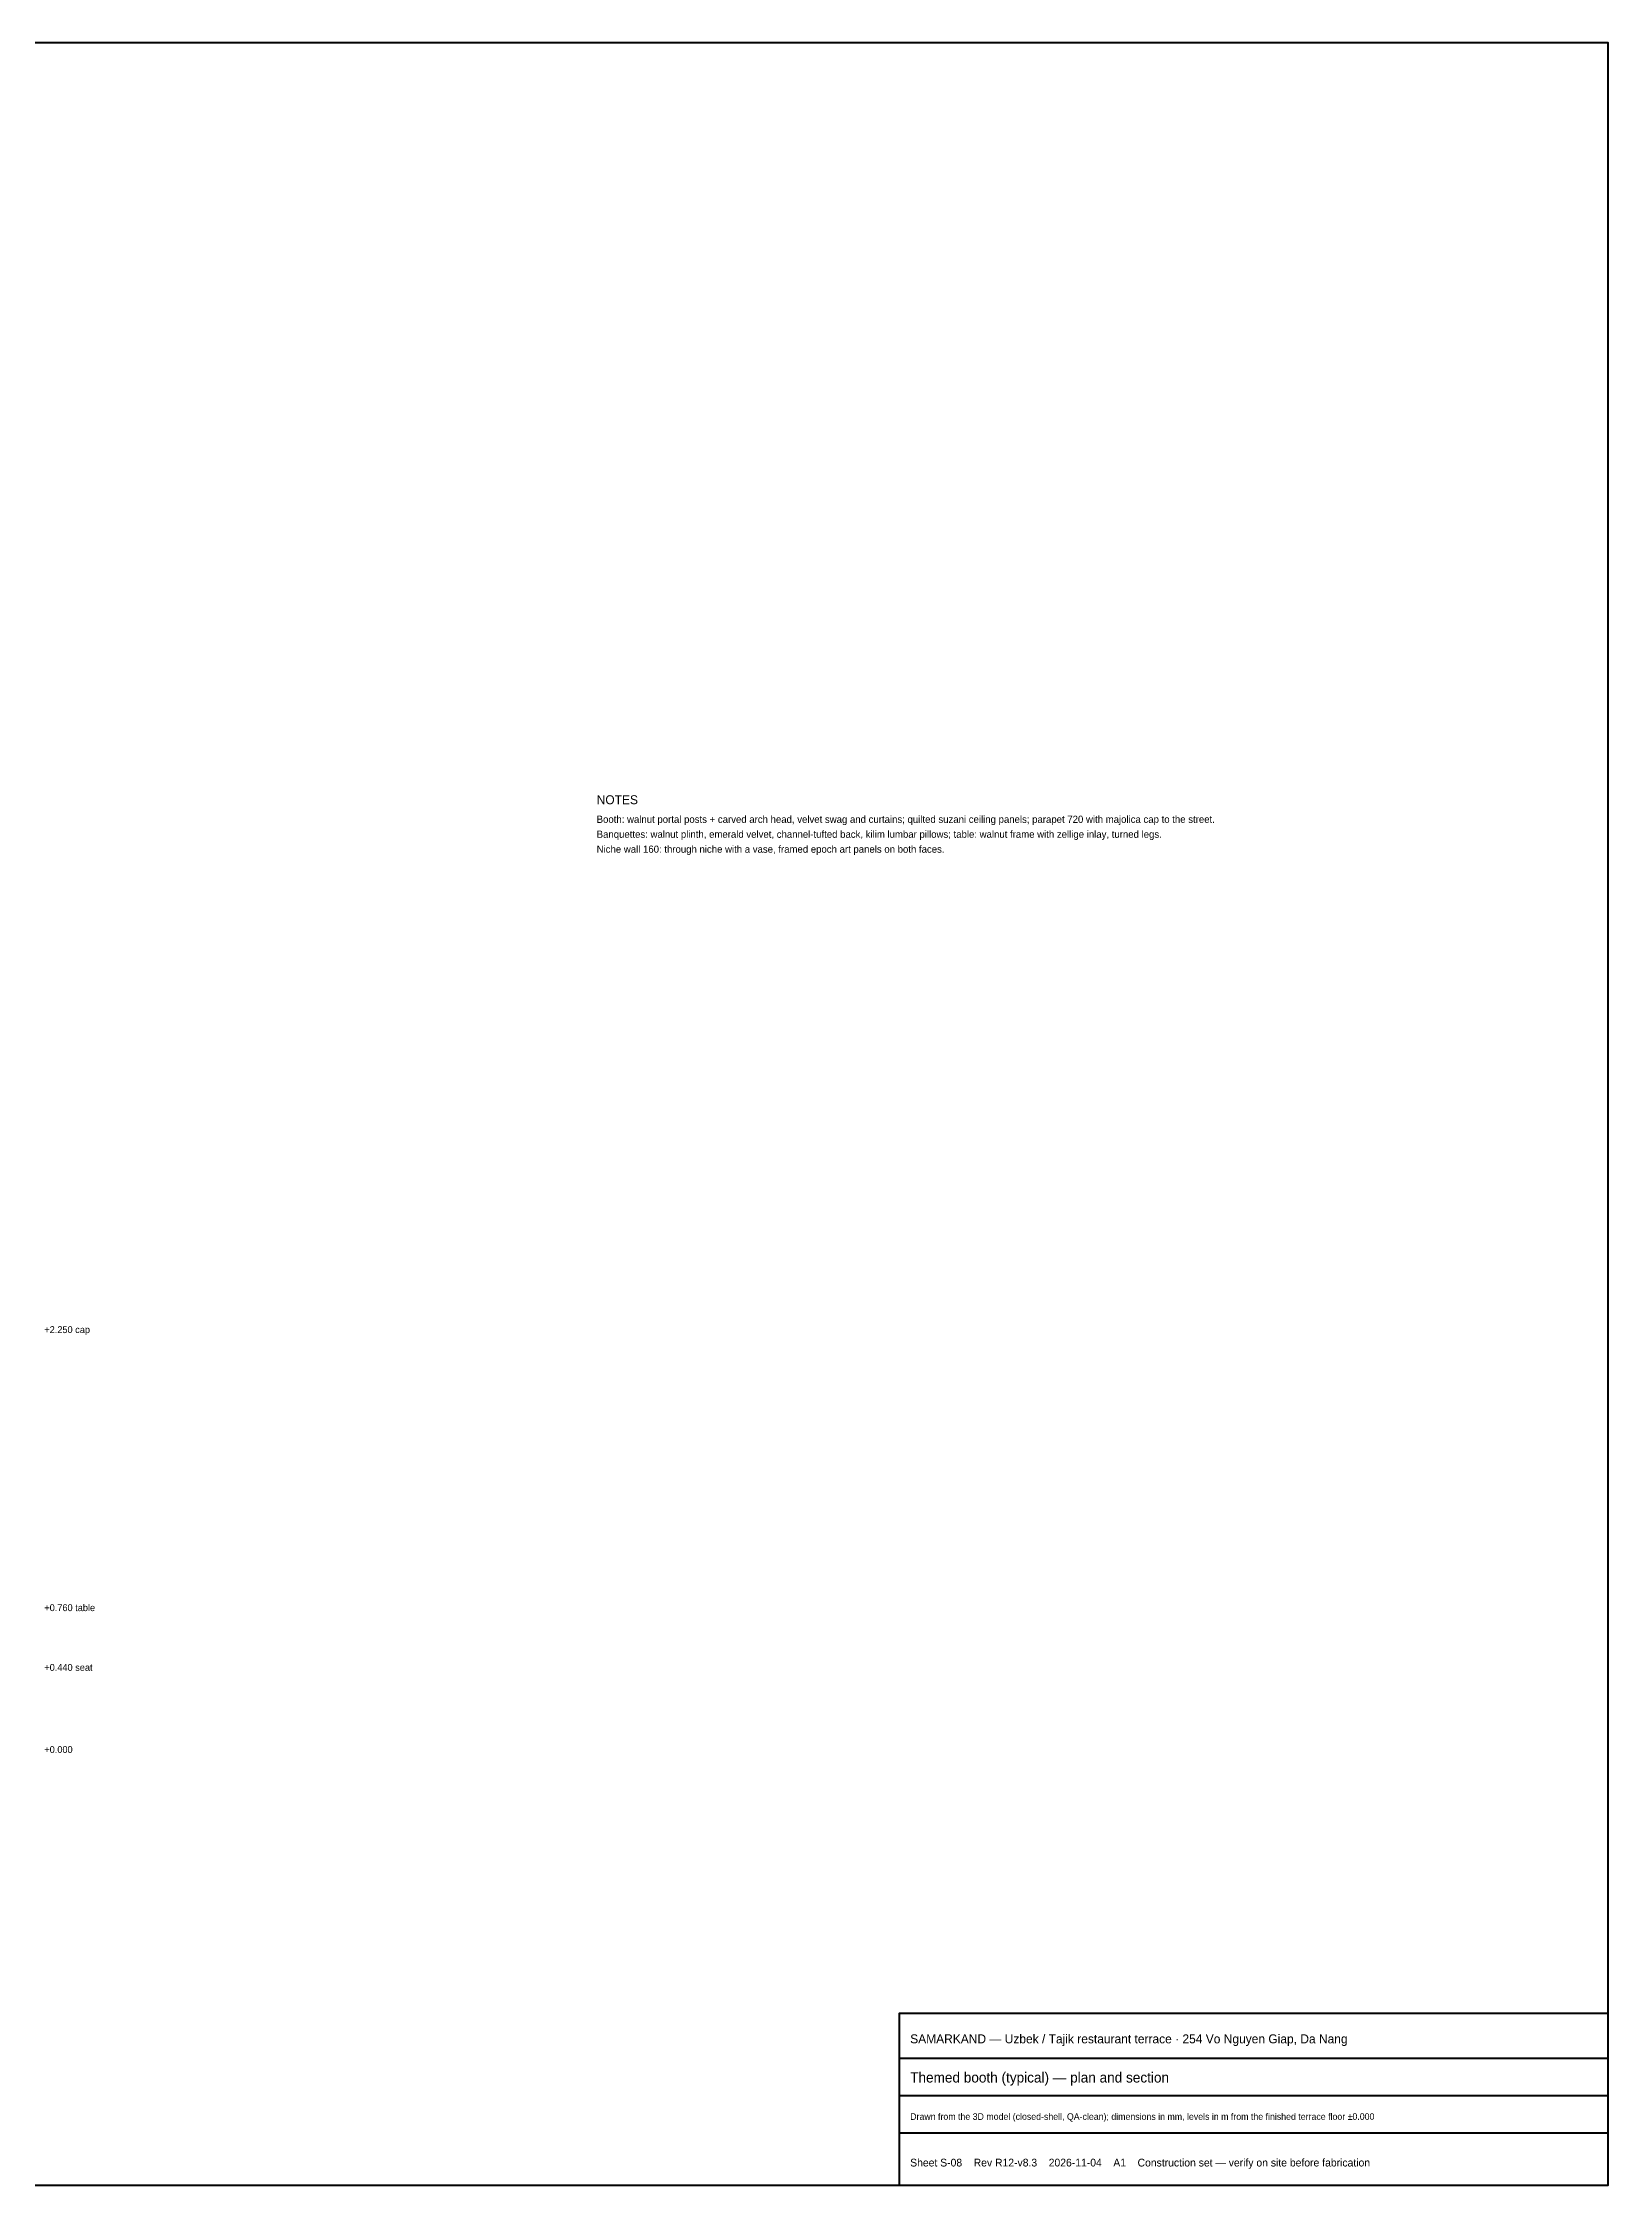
# Model space of a CAD drawing. Header units: metres. Extents: x 10 to 831, y 10 to 584.
# Drawn here: x 412 to 831, y 10 to 584 of the extents above; entities that cross this region are included whole.
import ezdxf

# ---------------------------------------------------------------- set-up
doc = ezdxf.new("R2010")
doc.units = ezdxf.units.M
for name, color, linetype, lineweight in [('DIM', 1, 'Continuous', 13), ('FRAME', 7, 'Continuous', 50), ('TXT', 7, 'Continuous', 18)]:
    doc.layers.add(name, color=color, linetype=linetype, lineweight=lineweight)

msp = doc.modelspace()

# ---------------------------------------------------------------- linework, layer by layer
at = {"layer": 'FRAME'}
for p, q in [((641, 44), (831, 44)), ((641, 34), (831, 34)), ((641, 24), (831, 24))]:
    msp.add_line(p, q, dxfattribs=at)
for points in [[(10, 10), (831, 10), (831, 584), (10, 584), (10, 10)], [(641, 10), (831, 10), (831, 56), (641, 56), (641, 10)]]:
    msp.add_lwpolyline(points, close=True, dxfattribs=at)

# ---------------------------------------------------------------- texts
at = {"layer": 'DIM'}
for s, p in [('+2.250 cap', (412, 238.3)), ('+0.760 table', (412, 163.8)), ('+0.440 seat', (412, 147.8)), ('+0.000', (412, 125.8))]:
    msp.add_text(s, height=1.84, dxfattribs=at).set_placement(p)
at = {"layer": 'TXT'}
for s, height, p in [('NOTES', 2.4, (560, 380)), ('Booth: walnut portal posts + carved arch head, velvet swag and curtains; quilted suzani ceiling panels; parapet 720 with majolica cap to the street.', 1.92, (560, 375)), ('Banquettes: walnut plinth, emerald velvet, channel-tufted back, kilim lumbar pillows; table: walnut frame with zellige inlay, turned legs.', 1.92, (560, 371)), ('Niche wall 160: through niche with a vase, framed epoch art panels on both faces.', 1.92, (560, 367)), ('SAMARKAND — Uzbek / Tajik restaurant terrace · 254 Vo Nguyen Giap, Da Nang', 2.4, (644, 48)), ('Themed booth (typical) — plan and section', 2.72, (644, 37.5)), ('Drawn from the 3D model (closed-shell, QA-clean); dimensions in mm, levels in m from the finished terrace floor ±0.000', 1.76, (644, 27.5)), ('Sheet S-08    Rev R12-v8.3    2026-11-04    A1    Construction set — verify on site before fabrication', 2.08, (644, 15))]:
    msp.add_text(s, height=height, dxfattribs=at).set_placement(p)

doc.saveas('drawing.dxf')
